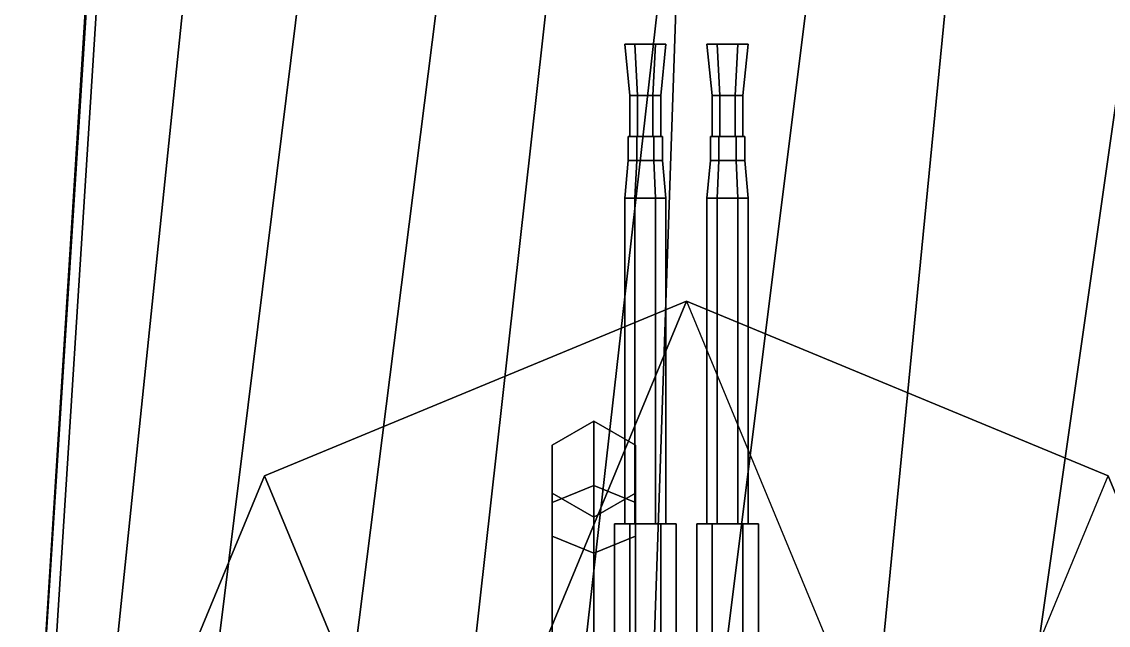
# Model space of a CAD drawing. Header units: millimetres. Extents: x -6 to 6, y -93 to 86.
# Drawn here: x -5.399 to -2.23, y 26.715 to 28.475 of the extents above; entities that cross this region are included whole.
import ezdxf

# ---------------------------------------------------------------- set-up
doc = ezdxf.new("R2010")
doc.units = ezdxf.units.MM
for name, color, linetype in [('boats', 1, 'Continuous'), ('gun', 1, 'Continuous'), ('railings', 6, 'Continuous')]:
    doc.layers.add(name, color=color, linetype=linetype)

msp = doc.modelspace()

# ---------------------------------------------------------------- linework, layer by layer
for points in [[(-5.1242, 29.9242, 4.846), (-4.7826, 29.9242, 4.0023), (-5.2329, 25.5766, 3.4692), (-5.3986, 25.5766, 4.6493)], [(5.1242, 29.9242, 4.846), (-5.1242, 29.9242, 4.846), (-5.3986, 25.5766, 4.6493), (5.3986, 25.5766, 4.6493)], [(-4.7826, 29.9242, 4.0023), (-4.4203, 29.9242, 2.8791), (-4.9586, 25.5766, 1.963), (-5.2329, 25.5766, 3.4692)], [(-4.4203, 29.9242, 2.8791), (-4.0114, 29.9242, 1.2849), (-4.5601, 25.5766, 0.3998), (-4.9586, 25.5766, 1.963)], [(-4.0114, 29.9242, 1.2849), (-3.7112, 29.9242, -0.066), (-4.1977, 25.5766, -0.7078), (-4.5601, 25.5766, 0.3998)], [(-3.7112, 29.9242, -0.066), (-3.3851, 29.9242, -0.9873), (-3.8768, 25.5766, -1.4325), (-4.1977, 25.5766, -0.7078)], [(-3.3851, 29.9242, -0.9873), (-2.9348, 29.9242, -1.8258), (-3.4783, 25.5766, -2.1105), (-3.8768, 25.5766, -1.4325)], [(-2.9348, 29.9242, -1.8258), (-2.5673, 29.9242, -2.4211), (-2.9917, 25.5766, -2.6695), (-3.4783, 25.5766, -2.1105)], [(-2.5673, 29.9242, -2.4211), (-1.9669, 29.9242, -3.0267), (-2.588, 25.5766, -3.0267), (-2.9917, 25.5766, -2.6695)], [(-1.9669, 29.9242, -3.0267), (-1.6615, 29.9242, -3.2751), (-2.2619, 25.5766, -3.2751), (-2.588, 25.5766, -3.0267)], [(-1.6615, 29.9242, -3.2751), (-1.2578, 29.9242, -3.5339), (-1.8271, 25.5766, -3.5339), (-2.2619, 25.5766, -3.2751)], [(3.6, 25.32, 6.73), (3.49, 28.54, 6.92), (-3.49, 28.54, 6.92), (-3.6, 25.32, 6.73)], [(-3.49, 28.54, 6.92), (-3.49, 28.54, 4.78), (-3.6, 25.32, 4.63), (-3.6, 25.32, 6.73)], [(-4.6904, 24.6896, 6.71), (-3.46, 27.66, 6.86), (-4.6904, 27.1504, 6.84), (-5.2, 25.92, 6.77)], [(-3.46, 27.66, 6.86), (-4.6904, 27.1504, 6.84), (-4.6904, 27.1504, 7.78), (-3.46, 27.66, 7.78)], [(-4.6904, 27.1504, 6.84), (-3.46, 27.66, 6.86), (-3.46, 27.66, 7.78), (-4.6904, 27.1504, 7.78)], [(-3.46, 24.18, 6.7), (-4.6904, 27.1504, 6.84), (-3.46, 27.66, 6.86), (-2.2296, 24.6896, 6.71)], [(-3.46, 24.18, 6.7), (-2.2296, 27.1504, 6.84), (-3.46, 27.66, 6.86), (-4.6904, 24.6896, 6.71)], [(-2.2296, 27.1504, 6.84), (-3.46, 27.66, 6.86), (-3.46, 27.66, 7.78), (-2.2296, 27.1504, 7.78)], [(-3.46, 27.66, 6.86), (-2.2296, 27.1504, 6.84), (-2.2296, 27.1504, 7.78), (-3.46, 27.66, 7.78)], [(-4.6904, 27.1504, 6.84), (-5.2, 25.92, 6.77), (-5.2, 25.92, 7.78), (-4.6904, 27.1504, 7.78)], [(-5.2, 25.92, 6.77), (-4.6904, 27.1504, 6.84), (-4.6904, 27.1504, 7.78), (-5.2, 25.92, 7.78)], [(-4.6904, 24.6896, 6.71), (-5.2, 25.92, 6.77), (-4.6904, 27.1504, 6.84), (-3.46, 24.18, 6.7)], [(-2.2296, 27.1504, 6.84), (-1.72, 25.92, 6.77), (-1.72, 25.92, 7.78), (-2.2296, 27.1504, 7.78)]]:
    msp.add_3dface(points)
at = {"layer": 'boats'}
for points in [[(-3.73, 27.31, 5.54), (-3.8512, 27.24, 5.54), (-3.8512, 27.0731, 5.9431), (-3.73, 27.1225, 5.9925)], [(-3.73, 27.1225, 5.0875), (-3.8512, 27.0731, 5.1369), (-3.8512, 27.24, 5.54), (-3.73, 27.31, 5.54)], [(-3.6088, 27.24, 5.54), (-3.73, 27.31, 5.54), (-3.73, 27.1225, 5.9925), (-3.6088, 27.0731, 5.9431)], [(-3.6088, 27.0731, 5.1369), (-3.73, 27.1225, 5.0875), (-3.73, 27.31, 5.54), (-3.6088, 27.24, 5.54)], [(-3.8512, 27.24, 5.54), (-3.8512, 27.1, 5.54), (-3.8512, 26.9741, 5.8441), (-3.8512, 27.0731, 5.9431)], [(-3.8512, 27.0731, 5.1369), (-3.8512, 26.9741, 5.2359), (-3.8512, 27.1, 5.54), (-3.8512, 27.24, 5.54)], [(-3.6088, 27.1, 5.54), (-3.6088, 27.24, 5.54), (-3.6088, 27.0731, 5.9431), (-3.6088, 26.9741, 5.8441)], [(-3.6088, 26.9741, 5.2359), (-3.6088, 27.0731, 5.1369), (-3.6088, 27.24, 5.54), (-3.6088, 27.1, 5.54)], [(-3.73, 26.67, 4.9), (-3.8512, 26.67, 4.97), (-3.8512, 27.0731, 5.1369), (-3.73, 27.1225, 5.0875)], [(-3.73, 27.1225, 5.9925), (-3.8512, 27.0731, 5.9431), (-3.8512, 26.67, 6.11), (-3.73, 26.67, 6.18)], [(-3.8512, 26.9741, 5.2359), (-3.73, 26.9246, 5.2854), (-3.73, 27.03, 5.54), (-3.8512, 27.1, 5.54)], [(-3.8512, 27.1, 5.54), (-3.73, 27.03, 5.54), (-3.73, 26.9246, 5.7946), (-3.8512, 26.9741, 5.8441)], [(-3.6088, 26.67, 4.97), (-3.73, 26.67, 4.9), (-3.73, 27.1225, 5.0875), (-3.6088, 27.0731, 5.1369)], [(-3.6088, 27.0731, 5.9431), (-3.73, 27.1225, 5.9925), (-3.73, 26.67, 6.18), (-3.6088, 26.67, 6.11)], [(-3.73, 26.9246, 5.2854), (-3.6088, 26.9741, 5.2359), (-3.6088, 27.1, 5.54), (-3.73, 27.03, 5.54)], [(-3.73, 27.03, 5.54), (-3.6088, 27.1, 5.54), (-3.6088, 26.9741, 5.8441), (-3.73, 26.9246, 5.7946)], [(-3.6088, 26.67, 5.11), (-3.6088, 25.41, 5.11), (-3.6088, 27.1, 5.54), (-3.6088, 26.9741, 5.2359)], [(-3.6088, 26.9741, 5.2359), (-3.6088, 27.1, 5.54), (-3.6088, 25.41, 5.11), (-3.6088, 26.67, 5.11)], [(-3.6088, 27.1, 5.54), (-3.6088, 26.9741, 5.8441), (-3.6088, 25.1059, 5.2359), (-3.6088, 25.41, 5.11)], [(-3.6088, 25.41, 5.11), (-3.6088, 25.1059, 5.2359), (-3.6088, 26.9741, 5.8441), (-3.6088, 27.1, 5.54)], [(-3.8512, 27.0731, 5.9431), (-3.8512, 26.9741, 5.8441), (-3.8512, 26.67, 5.97), (-3.8512, 26.67, 6.11)], [(-3.8512, 26.67, 4.97), (-3.8512, 26.67, 5.11), (-3.8512, 26.9741, 5.2359), (-3.8512, 27.0731, 5.1369)], [(-3.6088, 26.9741, 5.8441), (-3.6088, 27.0731, 5.9431), (-3.6088, 26.67, 6.11), (-3.6088, 26.67, 5.97)], [(-3.6088, 26.67, 5.11), (-3.6088, 26.67, 4.97), (-3.6088, 27.0731, 5.1369), (-3.6088, 26.9741, 5.2359)], [(-3.8512, 26.9741, 5.8441), (-3.73, 26.9246, 5.7946), (-3.73, 26.67, 5.9), (-3.8512, 26.67, 5.97)], [(-3.8512, 26.67, 5.11), (-3.73, 26.67, 5.18), (-3.73, 26.9246, 5.2854), (-3.8512, 26.9741, 5.2359)], [(-3.73, 26.9246, 5.7946), (-3.6088, 26.9741, 5.8441), (-3.6088, 26.67, 5.97), (-3.73, 26.67, 5.9)], [(-3.73, 26.67, 5.18), (-3.6088, 26.67, 5.11), (-3.6088, 26.9741, 5.2359), (-3.73, 26.9246, 5.2854)], [(-3.6088, 26.67, 5.97), (-3.6088, 26.9741, 5.8441), (-3.6088, 25.1059, 5.2359), (-3.6088, 24.98, 5.54)], [(-3.6088, 24.98, 5.54), (-3.6088, 25.1059, 5.2359), (-3.6088, 26.9741, 5.8441), (-3.6088, 26.67, 5.97)]]:
    msp.add_3dface(points, dxfattribs=at)
at = {"layer": 'gun'}
for points in [[(-3.6025, 28.26, 8.449), (-3.625, 28.26, 8.41), (-3.64, 28.41, 8.41), (-3.61, 28.41, 8.462)], [(-3.625, 28.26, 8.41), (-3.6025, 28.26, 8.371), (-3.61, 28.41, 8.358), (-3.64, 28.41, 8.41)], [(-3.6025, 28.26, 8.371), (-3.625, 28.26, 8.41), (-3.64, 28.41, 8.41), (-3.61, 28.41, 8.358)], [(-3.625, 28.26, 8.41), (-3.6025, 28.26, 8.449), (-3.61, 28.41, 8.462), (-3.64, 28.41, 8.41)], [(-3.5575, 28.26, 8.449), (-3.6025, 28.26, 8.449), (-3.61, 28.41, 8.462), (-3.55, 28.41, 8.462)], [(-3.6025, 28.26, 8.371), (-3.5575, 28.26, 8.371), (-3.55, 28.41, 8.358), (-3.61, 28.41, 8.358)], [(-3.5575, 28.26, 8.371), (-3.6025, 28.26, 8.371), (-3.61, 28.41, 8.358), (-3.55, 28.41, 8.358)], [(-3.6025, 28.26, 8.449), (-3.5575, 28.26, 8.449), (-3.55, 28.41, 8.462), (-3.61, 28.41, 8.462)], [(-3.535, 28.26, 8.41), (-3.5575, 28.26, 8.449), (-3.55, 28.41, 8.462), (-3.52, 28.41, 8.41)], [(-3.5575, 28.26, 8.371), (-3.535, 28.26, 8.41), (-3.52, 28.41, 8.41), (-3.55, 28.41, 8.358)], [(-3.535, 28.26, 8.41), (-3.5575, 28.26, 8.371), (-3.55, 28.41, 8.358), (-3.52, 28.41, 8.41)], [(-3.5575, 28.26, 8.449), (-3.535, 28.26, 8.41), (-3.52, 28.41, 8.41), (-3.55, 28.41, 8.462)], [(-3.3625, 28.26, 8.449), (-3.385, 28.26, 8.41), (-3.4, 28.41, 8.41), (-3.37, 28.41, 8.462)], [(-3.385, 28.26, 8.41), (-3.3625, 28.26, 8.371), (-3.37, 28.41, 8.358), (-3.4, 28.41, 8.41)], [(-3.3625, 28.26, 8.371), (-3.385, 28.26, 8.41), (-3.4, 28.41, 8.41), (-3.37, 28.41, 8.358)], [(-3.385, 28.26, 8.41), (-3.3625, 28.26, 8.449), (-3.37, 28.41, 8.462), (-3.4, 28.41, 8.41)], [(-3.3175, 28.26, 8.449), (-3.3625, 28.26, 8.449), (-3.37, 28.41, 8.462), (-3.31, 28.41, 8.462)], [(-3.3625, 28.26, 8.371), (-3.3175, 28.26, 8.371), (-3.31, 28.41, 8.358), (-3.37, 28.41, 8.358)], [(-3.3175, 28.26, 8.371), (-3.3625, 28.26, 8.371), (-3.37, 28.41, 8.358), (-3.31, 28.41, 8.358)], [(-3.3625, 28.26, 8.449), (-3.3175, 28.26, 8.449), (-3.31, 28.41, 8.462), (-3.37, 28.41, 8.462)], [(-3.295, 28.26, 8.41), (-3.3175, 28.26, 8.449), (-3.31, 28.41, 8.462), (-3.28, 28.41, 8.41)], [(-3.3175, 28.26, 8.371), (-3.295, 28.26, 8.41), (-3.28, 28.41, 8.41), (-3.31, 28.41, 8.358)], [(-3.295, 28.26, 8.41), (-3.3175, 28.26, 8.371), (-3.31, 28.41, 8.358), (-3.28, 28.41, 8.41)], [(-3.3175, 28.26, 8.449), (-3.295, 28.26, 8.41), (-3.28, 28.41, 8.41), (-3.31, 28.41, 8.462)], [(-3.625, 28.26, 8.41), (-3.535, 28.26, 8.41), (-3.5575, 28.26, 8.371), (-3.6025, 28.26, 8.371)], [(-3.6025, 28.26, 8.449), (-3.5575, 28.26, 8.449), (-3.535, 28.26, 8.41), (-3.625, 28.26, 8.41)], [(-3.6025, 28.14, 8.371), (-3.625, 28.14, 8.41), (-3.625, 28.26, 8.41), (-3.6025, 28.26, 8.371)], [(-3.625, 28.14, 8.41), (-3.6025, 28.14, 8.449), (-3.6025, 28.26, 8.449), (-3.625, 28.26, 8.41)], [(-3.5575, 28.14, 8.371), (-3.6025, 28.14, 8.371), (-3.6025, 28.26, 8.371), (-3.5575, 28.26, 8.371)], [(-3.6025, 28.14, 8.449), (-3.5575, 28.14, 8.449), (-3.5575, 28.26, 8.449), (-3.6025, 28.26, 8.449)], [(-3.535, 28.14, 8.41), (-3.5575, 28.14, 8.371), (-3.5575, 28.26, 8.371), (-3.535, 28.26, 8.41)], [(-3.5575, 28.14, 8.449), (-3.535, 28.14, 8.41), (-3.535, 28.26, 8.41), (-3.5575, 28.26, 8.449)], [(-3.385, 28.26, 8.41), (-3.295, 28.26, 8.41), (-3.3175, 28.26, 8.371), (-3.3625, 28.26, 8.371)], [(-3.3625, 28.26, 8.449), (-3.3175, 28.26, 8.449), (-3.295, 28.26, 8.41), (-3.385, 28.26, 8.41)], [(-3.3625, 28.14, 8.371), (-3.385, 28.14, 8.41), (-3.385, 28.26, 8.41), (-3.3625, 28.26, 8.371)], [(-3.385, 28.14, 8.41), (-3.3625, 28.14, 8.449), (-3.3625, 28.26, 8.449), (-3.385, 28.26, 8.41)], [(-3.3175, 28.14, 8.371), (-3.3625, 28.14, 8.371), (-3.3625, 28.26, 8.371), (-3.3175, 28.26, 8.371)], [(-3.3625, 28.14, 8.449), (-3.3175, 28.14, 8.449), (-3.3175, 28.26, 8.449), (-3.3625, 28.26, 8.449)], [(-3.295, 28.14, 8.41), (-3.3175, 28.14, 8.371), (-3.3175, 28.26, 8.371), (-3.295, 28.26, 8.41)], [(-3.3175, 28.14, 8.449), (-3.295, 28.14, 8.41), (-3.295, 28.26, 8.41), (-3.3175, 28.26, 8.449)], [(-3.63, 28.14, 8.41), (-3.53, 28.14, 8.41), (-3.555, 28.14, 8.3667), (-3.605, 28.14, 8.3667)], [(-3.605, 28.14, 8.4533), (-3.555, 28.14, 8.4533), (-3.53, 28.14, 8.41), (-3.63, 28.14, 8.41)], [(-3.605, 28.07, 8.3667), (-3.63, 28.07, 8.41), (-3.63, 28.14, 8.41), (-3.605, 28.14, 8.3667)], [(-3.63, 28.07, 8.41), (-3.605, 28.07, 8.4533), (-3.605, 28.14, 8.4533), (-3.63, 28.14, 8.41)], [(-3.555, 28.07, 8.3667), (-3.605, 28.07, 8.3667), (-3.605, 28.14, 8.3667), (-3.555, 28.14, 8.3667)], [(-3.605, 28.07, 8.4533), (-3.555, 28.07, 8.4533), (-3.555, 28.14, 8.4533), (-3.605, 28.14, 8.4533)], [(-3.53, 28.07, 8.41), (-3.555, 28.07, 8.3667), (-3.555, 28.14, 8.3667), (-3.53, 28.14, 8.41)], [(-3.555, 28.07, 8.4533), (-3.53, 28.07, 8.41), (-3.53, 28.14, 8.41), (-3.555, 28.14, 8.4533)], [(-3.39, 28.14, 8.41), (-3.29, 28.14, 8.41), (-3.315, 28.14, 8.3667), (-3.365, 28.14, 8.3667)], [(-3.365, 28.14, 8.4533), (-3.315, 28.14, 8.4533), (-3.29, 28.14, 8.41), (-3.39, 28.14, 8.41)], [(-3.365, 28.07, 8.3667), (-3.39, 28.07, 8.41), (-3.39, 28.14, 8.41), (-3.365, 28.14, 8.3667)], [(-3.39, 28.07, 8.41), (-3.365, 28.07, 8.4533), (-3.365, 28.14, 8.4533), (-3.39, 28.14, 8.41)], [(-3.315, 28.07, 8.3667), (-3.365, 28.07, 8.3667), (-3.365, 28.14, 8.3667), (-3.315, 28.14, 8.3667)], [(-3.365, 28.07, 8.4533), (-3.315, 28.07, 8.4533), (-3.315, 28.14, 8.4533), (-3.365, 28.14, 8.4533)], [(-3.29, 28.07, 8.41), (-3.315, 28.07, 8.3667), (-3.315, 28.14, 8.3667), (-3.29, 28.14, 8.41)], [(-3.315, 28.07, 8.4533), (-3.29, 28.07, 8.41), (-3.29, 28.14, 8.41), (-3.315, 28.14, 8.4533)], [(-3.605, 28.07, 8.4533), (-3.63, 28.07, 8.41), (-3.64, 27.96, 8.41), (-3.61, 27.96, 8.462)], [(-3.63, 28.07, 8.41), (-3.605, 28.07, 8.3667), (-3.61, 27.96, 8.358), (-3.64, 27.96, 8.41)], [(-3.555, 28.07, 8.4533), (-3.605, 28.07, 8.4533), (-3.61, 27.96, 8.462), (-3.55, 27.96, 8.462)], [(-3.605, 28.07, 8.3667), (-3.555, 28.07, 8.3667), (-3.55, 27.96, 8.358), (-3.61, 27.96, 8.358)], [(-3.53, 28.07, 8.41), (-3.555, 28.07, 8.4533), (-3.55, 27.96, 8.462), (-3.52, 27.96, 8.41)], [(-3.555, 28.07, 8.3667), (-3.53, 28.07, 8.41), (-3.52, 27.96, 8.41), (-3.55, 27.96, 8.358)], [(-3.365, 28.07, 8.4533), (-3.39, 28.07, 8.41), (-3.4, 27.96, 8.41), (-3.37, 27.96, 8.462)], [(-3.39, 28.07, 8.41), (-3.365, 28.07, 8.3667), (-3.37, 27.96, 8.358), (-3.4, 27.96, 8.41)], [(-3.315, 28.07, 8.4533), (-3.365, 28.07, 8.4533), (-3.37, 27.96, 8.462), (-3.31, 27.96, 8.462)], [(-3.365, 28.07, 8.3667), (-3.315, 28.07, 8.3667), (-3.31, 27.96, 8.358), (-3.37, 27.96, 8.358)], [(-3.29, 28.07, 8.41), (-3.315, 28.07, 8.4533), (-3.31, 27.96, 8.462), (-3.28, 27.96, 8.41)], [(-3.315, 28.07, 8.3667), (-3.29, 28.07, 8.41), (-3.28, 27.96, 8.41), (-3.31, 27.96, 8.358)], [(-3.61, 27.01, 8.358), (-3.64, 27.01, 8.41), (-3.64, 27.96, 8.41), (-3.61, 27.96, 8.358)], [(-3.64, 27.01, 8.41), (-3.61, 27.01, 8.462), (-3.61, 27.96, 8.462), (-3.64, 27.96, 8.41)], [(-3.55, 27.01, 8.358), (-3.61, 27.01, 8.358), (-3.61, 27.96, 8.358), (-3.55, 27.96, 8.358)], [(-3.61, 27.01, 8.462), (-3.55, 27.01, 8.462), (-3.55, 27.96, 8.462), (-3.61, 27.96, 8.462)], [(-3.52, 27.01, 8.41), (-3.55, 27.01, 8.358), (-3.55, 27.96, 8.358), (-3.52, 27.96, 8.41)], [(-3.55, 27.01, 8.462), (-3.52, 27.01, 8.41), (-3.52, 27.96, 8.41), (-3.55, 27.96, 8.462)], [(-3.37, 27.01, 8.358), (-3.4, 27.01, 8.41), (-3.4, 27.96, 8.41), (-3.37, 27.96, 8.358)], [(-3.4, 27.01, 8.41), (-3.37, 27.01, 8.462), (-3.37, 27.96, 8.462), (-3.4, 27.96, 8.41)], [(-3.31, 27.01, 8.358), (-3.37, 27.01, 8.358), (-3.37, 27.96, 8.358), (-3.31, 27.96, 8.358)], [(-3.37, 27.01, 8.462), (-3.31, 27.01, 8.462), (-3.31, 27.96, 8.462), (-3.37, 27.96, 8.462)], [(-3.28, 27.01, 8.41), (-3.31, 27.01, 8.358), (-3.31, 27.96, 8.358), (-3.28, 27.96, 8.41)], [(-3.31, 27.01, 8.462), (-3.28, 27.01, 8.41), (-3.28, 27.96, 8.41), (-3.31, 27.96, 8.462)], [(-3.67, 27.01, 8.41), (-3.49, 27.01, 8.41), (-3.535, 27.01, 8.3321), (-3.625, 27.01, 8.3321)], [(-3.625, 27.01, 8.4879), (-3.535, 27.01, 8.4879), (-3.49, 27.01, 8.41), (-3.67, 27.01, 8.41)], [(-3.625, 25.97, 8.3321), (-3.67, 25.97, 8.41), (-3.67, 27.01, 8.41), (-3.625, 27.01, 8.3321)], [(-3.67, 25.97, 8.41), (-3.625, 25.97, 8.4879), (-3.625, 27.01, 8.4879), (-3.67, 27.01, 8.41)], [(-3.535, 25.97, 8.3321), (-3.625, 25.97, 8.3321), (-3.625, 27.01, 8.3321), (-3.535, 27.01, 8.3321)], [(-3.625, 25.97, 8.4879), (-3.535, 25.97, 8.4879), (-3.535, 27.01, 8.4879), (-3.625, 27.01, 8.4879)], [(-3.49, 25.97, 8.41), (-3.535, 25.97, 8.3321), (-3.535, 27.01, 8.3321), (-3.49, 27.01, 8.41)], [(-3.535, 25.97, 8.4879), (-3.49, 25.97, 8.41), (-3.49, 27.01, 8.41), (-3.535, 27.01, 8.4879)], [(-3.43, 27.01, 8.41), (-3.25, 27.01, 8.41), (-3.295, 27.01, 8.3321), (-3.385, 27.01, 8.3321)], [(-3.385, 27.01, 8.4879), (-3.295, 27.01, 8.4879), (-3.25, 27.01, 8.41), (-3.43, 27.01, 8.41)], [(-3.385, 25.97, 8.3321), (-3.43, 25.97, 8.41), (-3.43, 27.01, 8.41), (-3.385, 27.01, 8.3321)], [(-3.43, 25.97, 8.41), (-3.385, 25.97, 8.4879), (-3.385, 27.01, 8.4879), (-3.43, 27.01, 8.41)], [(-3.295, 25.97, 8.3321), (-3.385, 25.97, 8.3321), (-3.385, 27.01, 8.3321), (-3.295, 27.01, 8.3321)], [(-3.385, 25.97, 8.4879), (-3.295, 25.97, 8.4879), (-3.295, 27.01, 8.4879), (-3.385, 27.01, 8.4879)], [(-3.25, 25.97, 8.41), (-3.295, 25.97, 8.3321), (-3.295, 27.01, 8.3321), (-3.25, 27.01, 8.41)], [(-3.295, 25.97, 8.4879), (-3.25, 25.97, 8.41), (-3.25, 27.01, 8.41), (-3.295, 27.01, 8.4879)]]:
    msp.add_3dface(points, dxfattribs=at)
at = {"layer": 'railings'}
for points in [[(-5.34, 26.01, 5.66), (-5.15, 28.99, 5.8), (-5.18, 28.99, 5.8), (-5.37, 26.01, 5.66)], [(-5.37, 26.01, 5.66), (-5.18, 28.99, 5.8), (-5.15, 28.99, 5.8), (-5.34, 26.01, 5.66)]]:
    msp.add_3dface(points, dxfattribs=at)

doc.saveas('drawing.dxf')
